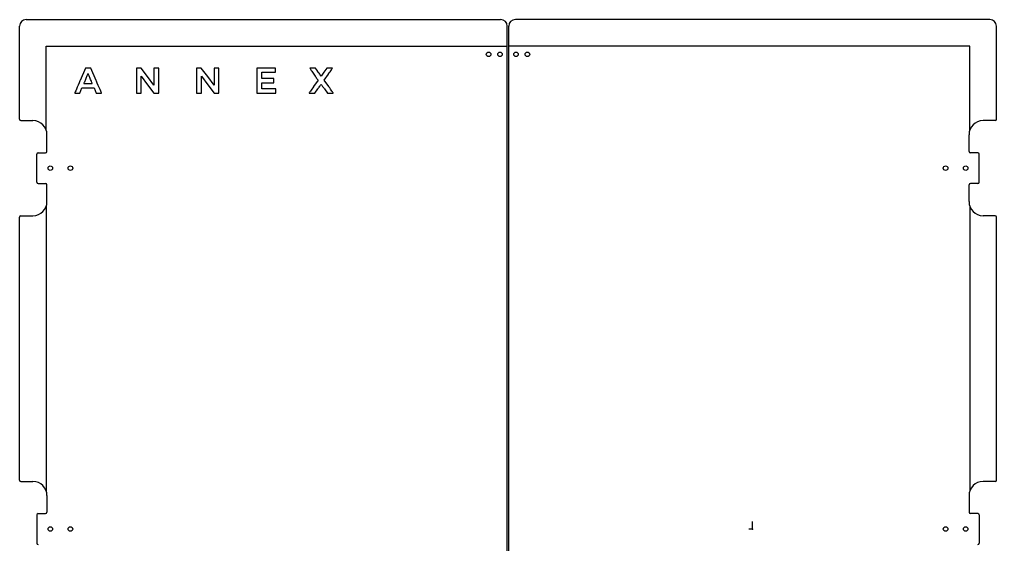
# Model space of a CAD drawing. Header units: millimetres. Extents: x -548 to 182, y -381 to 381.
# Drawn here: x -548 to 182, y -11 to 381 of the extents above; entities that cross this region are included whole.
import ezdxf

# ---------------------------------------------------------------- set-up
doc = ezdxf.new("R2010")
doc.units = ezdxf.units.MM
doc.header["$PDSIZE"] = -1

msp = doc.modelspace()

# ---------------------------------------------------------------- linework, layer by layer
at = {"color": 7, "linetype": 'Continuous', "lineweight": 25}
for p, q in [((-542.75, 380.5), (-188.25, 380.5)), ((177.25, 380.5), (-177.25, 380.5)), ((-547.75, 306), (-547.75, 375.5)), ((-183.25, -375.5), (-183.25, 375.5)), ((-182.25, -375.5), (-182.25, 375.5)), ((182.25, 306), (182.25, 375.5)), ((-527.75, 297.7), (-527.75, 360.5)), ((-527.75, 360.5), (-183.25, 360.5)), ((162.25, 360.5), (-182.25, 360.5)), ((162.25, 297.7), (162.25, 360.5)), ((-498.37, 344.29), (-502.41, 335.08)), ((-496.44, 344.27), (-498.37, 344.29)), ((-494.51, 344.24), (-496.44, 344.27)), ((-490.46, 334.89), (-494.51, 344.24)), ((-456.91, 344.29), (-460.4, 344.29)), ((-460.4, 344.29), (-460.4, 325.5)), ((-452.15, 337.92), (-456.91, 344.29)), ((-447.35, 344.29), (-447.36, 337.92)), ((-443.73, 344.29), (-447.35, 344.29)), ((-443.73, 325.5), (-443.73, 344.29)), ((-411.92, 344.29), (-415.42, 344.29)), ((-415.42, 344.29), (-415.42, 325.5)), ((-407.17, 337.93), (-411.92, 344.29)), ((-402.37, 344.29), (-402.39, 337.93)), ((-398.75, 344.29), (-402.37, 344.29)), ((-398.75, 325.5), (-398.75, 344.29)), ((-356.59, 344.29), (-370.44, 344.29)), ((-370.44, 344.29), (-370.44, 325.5)), ((-356.59, 341.11), (-356.59, 344.29)), ((-330.83, 344.23), (-330.91, 344.18)), ((-330.91, 344.18), (-330.9, 344.17)), ((-330.9, 344.17), (-330.89, 344.15)), ((-330.89, 344.15), (-330.84, 344.08)), ((-330.84, 344.08), (-330.69, 343.84)), ((-330.52, 344.26), (-330.83, 344.23)), ((-330.69, 343.84), (-330.44, 343.48)), ((-329.87, 344.28), (-330.52, 344.26)), ((-330.44, 343.48), (-330.13, 343.02)), ((-329.07, 344.29), (-329.87, 344.28)), ((-326.65, 344.29), (-329.07, 344.29)), ((-325.2, 342.2), (-326.65, 344.29)), ((-318.19, 344.28), (-320.3, 341.25)), ((-316, 344.29), (-318.19, 344.28)), ((-315.79, 344.29), (-316, 344.29)), ((-315.15, 344.28), (-315.79, 344.29)), ((-314.46, 344.27), (-315.15, 344.28)), ((-314.74, 342.9), (-314.35, 343.45)), ((-313.99, 344.26), (-314.46, 344.27)), ((-314.35, 343.45), (-314.07, 343.87)), ((-314.07, 343.87), (-313.88, 344.14)), ((-313.82, 344.25), (-313.99, 344.26)), ((-313.88, 344.14), (-313.82, 344.22)), ((-313.82, 344.22), (-313.82, 344.25)), ((-498.18, 336.41), (-498.48, 335.72)), ((-497.89, 337.1), (-498.18, 336.41)), ((-497.61, 337.77), (-497.89, 337.1)), ((-497.34, 338.39), (-497.61, 337.77)), ((-497.1, 338.96), (-497.34, 338.39)), ((-496.9, 339.44), (-497.1, 338.96)), ((-496.74, 339.82), (-496.9, 339.44)), ((-496.62, 340.07), (-496.74, 339.82)), ((-496.59, 340.15), (-496.62, 340.07)), ((-496.58, 340.18), (-496.59, 340.15)), ((-496.57, 340.18), (-496.58, 340.18)), ((-496.52, 340.18), (-496.57, 340.18)), ((-496.47, 340.11), (-496.52, 340.18)), ((-496.46, 340.09), (-496.47, 340.11)), ((-496.45, 340.06), (-496.46, 340.09)), ((-496.42, 339.98), (-496.45, 340.06)), ((-496.32, 339.75), (-496.42, 339.98)), ((-496.17, 339.39), (-496.32, 339.75)), ((-495.99, 338.93), (-496.17, 339.39)), ((-495.76, 338.39), (-495.99, 338.93)), ((-495.51, 337.78), (-495.76, 338.39)), ((-495.22, 337.1), (-495.51, 337.78)), ((-495, 336.57), (-495.22, 337.1)), ((-494.63, 335.68), (-495, 336.57)), ((-456.77, 331.83), (-456.74, 338.17)), ((-456.74, 338.17), (-452.02, 331.83)), ((-447.39, 331.56), (-452.15, 337.92)), ((-447.36, 337.92), (-447.39, 331.56)), ((-411.79, 331.84), (-411.76, 338.17)), ((-411.76, 338.17), (-407.04, 331.84)), ((-402.41, 331.56), (-407.17, 337.93)), ((-402.39, 337.93), (-402.41, 331.56)), ((-366.74, 336.52), (-366.74, 341.11)), ((-366.74, 341.11), (-356.59, 341.11)), ((-357.65, 336.52), (-366.74, 336.52)), ((-357.65, 333.35), (-357.65, 336.52)), ((-330.13, 343.02), (-329.75, 342.47)), ((-329.75, 342.47), (-329.32, 341.84)), ((-329.32, 341.84), (-328.86, 341.17)), ((-328.86, 341.17), (-328.37, 340.46)), ((-328.37, 340.46), (-327.87, 339.73)), ((-327.87, 339.73), (-327.37, 339.01)), ((-327.37, 339.01), (-326.89, 338.3)), ((-326.89, 338.3), (-326.42, 337.63)), ((-326.42, 337.63), (-326, 337.02)), ((-326, 337.02), (-325.62, 336.48)), ((-325.62, 336.48), (-325.3, 336.02)), ((-325.3, 336.02), (-325.12, 335.76)), ((-325.04, 341.98), (-325.2, 342.2)), ((-324.58, 341.31), (-325.04, 341.98)), ((-323.97, 340.45), (-324.58, 341.31)), ((-323.45, 339.7), (-323.97, 340.45)), ((-323.17, 339.3), (-323.45, 339.7)), ((-323.08, 339.17), (-323.17, 339.3)), ((-322.41, 338.22), (-323.08, 339.17)), ((-320.3, 341.25), (-322.41, 338.22)), ((-320.06, 335.3), (-316.94, 339.74)), ((-316.94, 339.74), (-316.79, 339.97)), ((-316.79, 339.97), (-316.31, 340.64)), ((-316.31, 340.64), (-315.73, 341.48)), ((-315.73, 341.48), (-315.2, 342.24)), ((-315.2, 342.24), (-314.74, 342.9)), ((-505.28, 328.52), (-505.78, 327.36)), ((-504.67, 329.91), (-505.28, 328.52)), ((-503.98, 331.49), (-504.67, 329.91)), ((-503.22, 333.22), (-503.98, 331.49)), ((-502.61, 334.61), (-503.22, 333.22)), ((-502.41, 335.08), (-502.61, 334.61)), ((-501.93, 327.48), (-501.1, 329.47)), ((-501.1, 329.47), (-496.57, 329.45)), ((-499.7, 332.78), (-499.73, 332.71)), ((-499.73, 332.71), (-499.73, 332.68)), ((-499.73, 332.68), (-499.48, 332.67)), ((-499.6, 333.02), (-499.7, 332.78)), ((-499.45, 333.39), (-499.6, 333.02)), ((-499.48, 332.67), (-498.8, 332.66)), ((-499.25, 333.86), (-499.45, 333.39)), ((-499.02, 334.42), (-499.25, 333.86)), ((-498.76, 335.05), (-499.02, 334.42)), ((-498.8, 332.66), (-497.79, 332.65)), ((-498.48, 335.72), (-498.76, 335.05)), ((-497.79, 332.65), (-496.86, 332.64)), ((-496.86, 332.64), (-496.34, 332.64)), ((-496.57, 329.45), (-492.03, 329.42)), ((-496.34, 332.64), (-495.69, 332.65)), ((-495.69, 332.65), (-494.99, 332.65)), ((-494.99, 332.65), (-494.44, 332.66)), ((-494.35, 335.01), (-494.63, 335.68)), ((-494.44, 332.66), (-494.02, 332.67)), ((-494.1, 334.4), (-494.35, 335.01)), ((-493.88, 333.87), (-494.1, 334.4)), ((-494.02, 332.67), (-493.73, 332.68)), ((-493.69, 333.42), (-493.88, 333.87)), ((-493.73, 332.68), (-493.53, 332.7)), ((-493.54, 333.08), (-493.69, 333.42)), ((-493.45, 332.85), (-493.54, 333.08)), ((-493.53, 332.7), (-493.43, 332.73)), ((-493.42, 332.77), (-493.45, 332.85)), ((-493.43, 332.73), (-493.41, 332.75)), ((-493.41, 332.76), (-493.42, 332.77)), ((-493.41, 332.75), (-493.41, 332.76)), ((-492.03, 329.42), (-491.21, 327.48)), ((-490.26, 334.42), (-490.46, 334.89)), ((-489.65, 333.01), (-490.26, 334.42)), ((-488.89, 331.26), (-489.65, 333.01)), ((-488.21, 329.67), (-488.89, 331.26)), ((-487.61, 328.28), (-488.21, 329.67)), ((-456.78, 325.5), (-456.77, 331.83)), ((-452.02, 331.83), (-447.3, 325.51)), ((-411.8, 325.5), (-411.79, 331.84)), ((-407.04, 331.84), (-402.32, 325.51)), ((-366.74, 328.68), (-366.74, 333.35)), ((-366.74, 333.35), (-357.65, 333.35)), ((-356.33, 328.68), (-366.74, 328.68)), ((-356.33, 325.5), (-356.33, 328.68)), ((-329.32, 328.54), (-329.89, 327.72)), ((-328.69, 329.43), (-329.32, 328.54)), ((-328.19, 330.15), (-328.69, 329.43)), ((-328.02, 330.39), (-328.19, 330.15)), ((-324.68, 335.14), (-328.02, 330.39)), ((-327.09, 325.5), (-324.76, 328.81)), ((-325.12, 335.76), (-325.06, 335.68)), ((-325.06, 335.68), (-324.68, 335.14)), ((-324.76, 328.81), (-324.64, 328.97)), ((-324.64, 328.97), (-324.29, 329.47)), ((-324.29, 329.47), (-323.84, 330.08)), ((-323.84, 330.08), (-323.44, 330.64)), ((-323.44, 330.64), (-323.09, 331.12)), ((-323.09, 331.12), (-322.79, 331.51)), ((-322.79, 331.51), (-322.57, 331.81)), ((-322.57, 331.81), (-322.42, 331.99)), ((-322.42, 331.99), (-322.37, 332.04)), ((-322.37, 332.04), (-322.36, 332.04)), ((-322.36, 332.04), (-322.31, 331.97)), ((-322.31, 331.97), (-322.16, 331.76)), ((-322.16, 331.76), (-321.94, 331.46)), ((-321.94, 331.46), (-321.65, 331.05)), ((-321.65, 331.05), (-321.3, 330.56)), ((-321.3, 330.56), (-320.9, 330.01)), ((-320.9, 330.01), (-320.46, 329.4)), ((-320.46, 329.4), (-320.11, 328.91)), ((-320.11, 328.91), (-319.99, 328.75)), ((-316.68, 330.45), (-320.06, 335.3)), ((-319.99, 328.75), (-317.67, 325.5)), ((-316.51, 330.2), (-316.68, 330.45)), ((-316, 329.47), (-316.51, 330.2)), ((-315.36, 328.56), (-316, 329.47)), ((-314.79, 327.74), (-315.36, 328.56)), ((-506.5, 325.67), (-506.51, 325.62)), ((-506.51, 325.62), (-506.49, 325.58)), ((-506.49, 325.71), (-506.5, 325.69)), ((-506.5, 325.69), (-506.5, 325.67)), ((-506.41, 325.91), (-506.49, 325.71)), ((-506.49, 325.58), (-506.43, 325.55)), ((-506.43, 325.55), (-506.29, 325.52)), ((-506.16, 326.48), (-506.41, 325.91)), ((-506.29, 325.52), (-506.07, 325.51)), ((-505.78, 327.36), (-506.16, 326.48)), ((-506.07, 325.51), (-505.73, 325.5)), ((-505.73, 325.5), (-505.27, 325.5)), ((-505.27, 325.5), (-504.8, 325.5)), ((-504.8, 325.5), (-502.75, 325.5)), ((-502.75, 325.5), (-501.93, 327.48)), ((-491.21, 327.48), (-490.4, 325.54)), ((-490.4, 325.54), (-488.41, 325.52)), ((-488.41, 325.52), (-488.22, 325.52)), ((-488.22, 325.52), (-487.64, 325.51)), ((-487.64, 325.51), (-487, 325.51)), ((-487.11, 327.14), (-487.61, 328.28)), ((-486.74, 326.27), (-487.11, 327.14)), ((-487, 325.51), (-486.57, 325.51)), ((-486.5, 325.71), (-486.74, 326.27)), ((-486.57, 325.51), (-486.42, 325.52)), ((-486.42, 325.57), (-486.5, 325.71)), ((-486.42, 325.52), (-486.42, 325.57)), ((-460.4, 325.5), (-456.78, 325.5)), ((-447.3, 325.51), (-445.51, 325.5)), ((-445.51, 325.5), (-443.73, 325.5)), ((-415.42, 325.5), (-411.8, 325.5)), ((-402.32, 325.51), (-400.53, 325.5)), ((-400.53, 325.5), (-398.75, 325.5)), ((-370.44, 325.5), (-356.33, 325.5)), ((-331.3, 325.68), (-331.37, 325.6)), ((-331.37, 325.6), (-331.37, 325.56)), ((-331.37, 325.56), (-331.2, 325.54)), ((-331.11, 325.97), (-331.3, 325.68)), ((-331.2, 325.54), (-330.74, 325.52)), ((-330.8, 326.42), (-331.11, 325.97)), ((-330.39, 327.01), (-330.8, 326.42)), ((-330.74, 325.52), (-330.06, 325.51)), ((-329.89, 327.72), (-330.39, 327.01)), ((-330.06, 325.51), (-329.44, 325.5)), ((-329.44, 325.5), (-327.09, 325.5)), ((-317.67, 325.5), (-315.27, 325.5)), ((-315.27, 325.5), (-314.63, 325.51)), ((-314.29, 327.01), (-314.79, 327.74)), ((-314.63, 325.51), (-313.94, 325.52)), ((-313.87, 326.41), (-314.29, 327.01)), ((-313.94, 325.52), (-313.46, 325.53)), ((-313.56, 325.95), (-313.87, 326.41)), ((-313.36, 325.66), (-313.56, 325.95)), ((-313.46, 325.53), (-313.29, 325.55)), ((-313.29, 325.58), (-313.36, 325.66)), ((-313.29, 325.55), (-313.29, 325.58)), ((-546.75, 305), (-537.75, 305)), ((181.25, 305), (172.25, 305)), ((-527.25, 282), (-527.25, 294.5)), ((161.75, 282), (161.75, 294.5)), ((-534.75, 259), (-534.75, 280)), ((-533.75, 281), (-528.25, 281)), ((168.25, 281), (162.75, 281)), ((169.25, 259), (169.25, 280)), ((-533.75, 258), (-528.25, 258)), ((-527.25, 244.5), (-527.25, 257)), ((161.75, 244.5), (161.75, 257)), ((168.25, 258), (162.75, 258)), ((-527.75, 241.3), (-527.75, 28.2)), ((162.25, 241.3), (162.25, 28.2)), ((-546.75, 234), (-537.75, 234)), ((181.25, 234), (172.25, 234)), ((-547.75, 36.5), (-547.75, 233)), ((182.25, 36.5), (182.25, 233)), ((-546.75, 35.5), (-537.75, 35.5)), ((181.25, 35.5), (172.25, 35.5)), ((-527.25, 25), (-527.25, 12.5)), ((161.75, 25), (161.75, 12.5)), ((-534.75, 10.5), (-534.75, -10.5)), ((-533.75, 11.5), (-528.25, 11.5)), ((168.25, 11.5), (162.75, 11.5)), ((169.25, 10.5), (169.25, -10.5))]:
    msp.add_line(p, q, dxfattribs=at)
at = {"color": 7, "linetype": 'Continuous'}
for q in [(-2.79, 0), (0, 5.58)]:
    msp.add_line((0, 0), q, dxfattribs=at)
at = {"color": 7, "linetype": 'Continuous', "lineweight": 25}
for centre in [(-197.25, 354.5), (-188.75, 354.5), (-176.75, 354.5), (-168.25, 354.5), (-524.75, 269.5), (-509.75, 269.5), (144.25, 269.5), (159.25, 269.5), (-524.75, 0), (-509.75, 0), (144.25, 0), (159.25, 0)]:
    msp.add_circle(centre, 1.7, dxfattribs=at)
for centre, radius, start, end in [((-542.75, 375.5), 5, 90, 180), ((-188.25, 375.5), 5, 0, 90), ((-177.25, 375.5), 5, 90, 180), ((177.25, 375.5), 5, 0, 90), ((-546.75, 306), 1, 180, 270), ((-537.75, 294.5), 10.5, 0, 90), ((172.25, 294.5), 10.5, 90, 180), ((181.25, 306), 1, 270, 0), ((-533.75, 280), 1, 90, 180), ((-528.25, 282), 1, 270, 360), ((162.75, 282), 1, 180, 270), ((168.25, 280), 1, 360, 90), ((-533.75, 259), 1, 180, 270), ((-528.25, 257), 1, 0, 90), ((162.75, 257), 1, 90, 180), ((168.25, 259), 1, 270, 360), ((-537.75, 244.5), 10.5, 270, 360), ((172.25, 244.5), 10.5, 180, 270), ((-546.75, 233), 1, 90, 180), ((181.25, 233), 1, 0, 90), ((-546.75, 36.5), 1, 180, 270), ((181.25, 36.5), 1, 270, 0), ((-537.75, 25), 10.5, 0, 90), ((172.25, 25), 10.5, 90, 180), ((-533.75, 10.5), 1, 90, 180), ((-528.25, 12.5), 1, 270, 0), ((162.75, 12.5), 1, 180, 270), ((168.25, 10.5), 1, 0, 90), ((-533.75, -10.5), 1, 180, 270), ((168.25, -10.5), 1, 270, 0)]:
    msp.add_arc(centre, radius, start, end, dxfattribs=at)
at = {"color": 7, "linetype": 'Continuous'}
msp.add_point((0, 0), dxfattribs=at)

doc.saveas('drawing.dxf')
